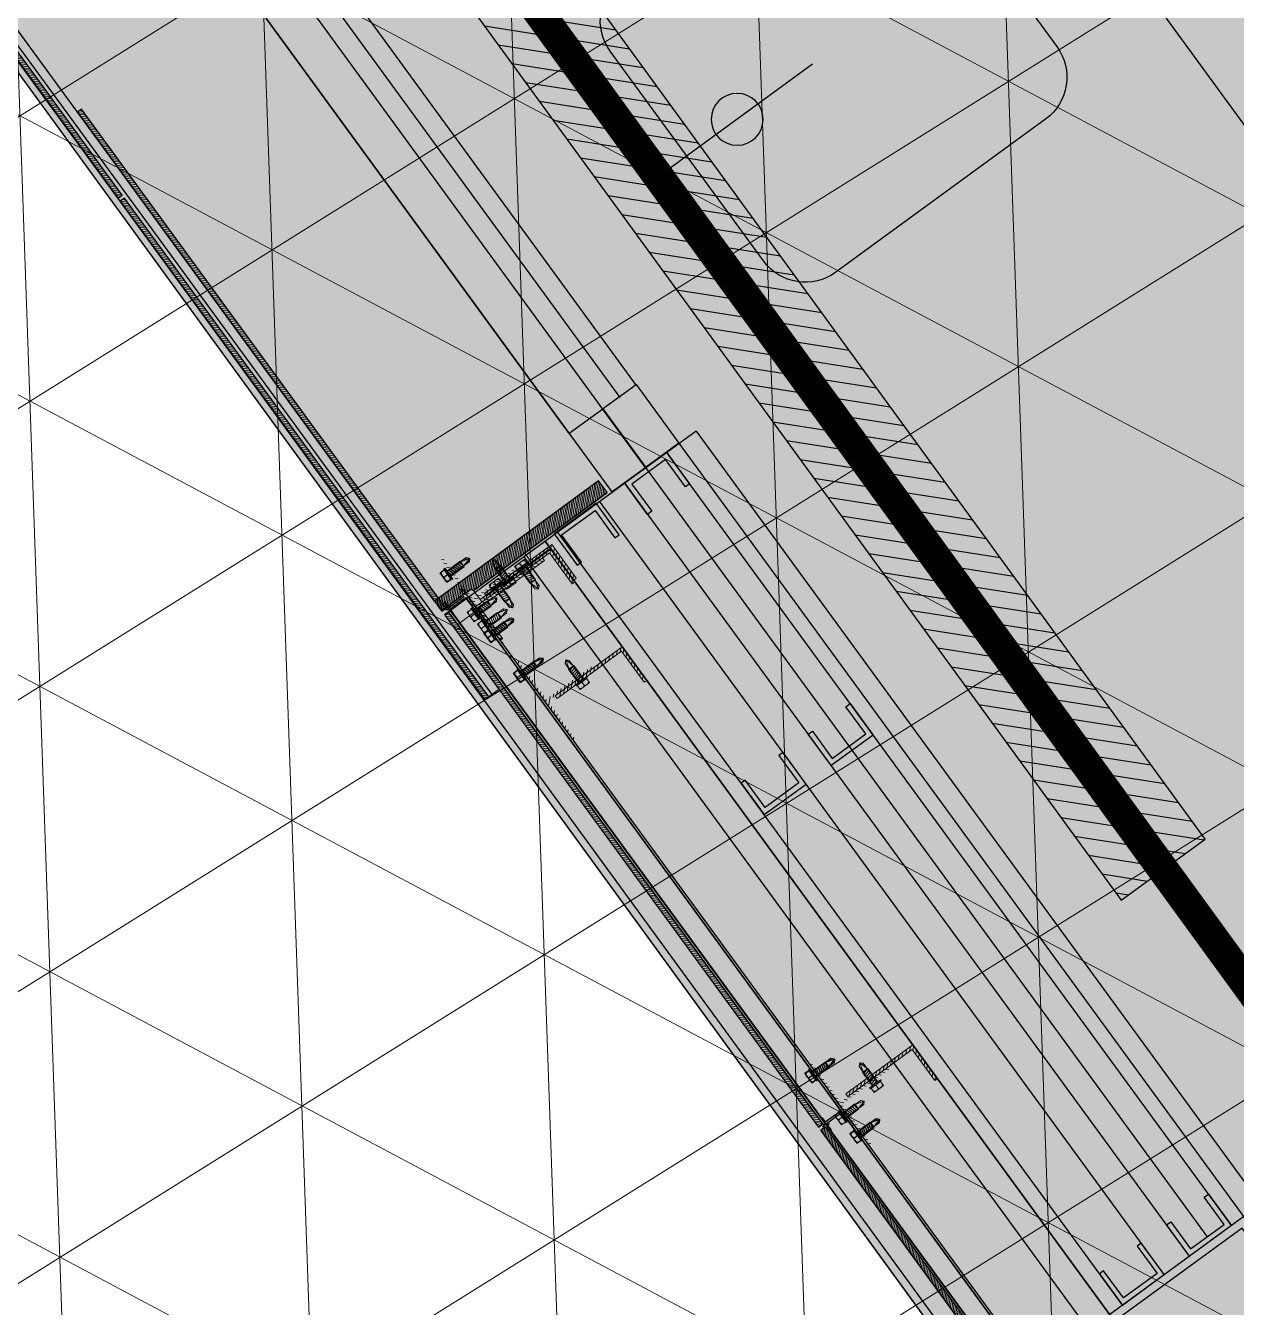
# Model space of a CAD drawing. Header units: metres. Extents: x 678805 to 1359287, y 2747329 to 5497370.
# Drawn here: x 679863.542 to 679864.708, y 2748706.542 to 2748707.776 of the extents above; entities that cross this region are included whole.
import ezdxf

# ---------------------------------------------------------------- set-up
doc = ezdxf.new("R2010")
doc.units = ezdxf.units.M
doc.linetypes.add('XREF_MON_BUILDINGS$0$Hidden', pattern=[0.004, 0.002, -0.002])
for name, color, linetype in [('00_XREF_MON_HSC_PAVEMENT', 7, 'Continuous'), ('00_XREF_TWQ_BUILDINGS', 7, 'Continuous'), ('XREF_MON_BUILDINGS$0$00-AUX LIGHTING', 30, 'Continuous'), ('XREF_MON_BUILDINGS$0$00-Modulos DEFINIDOS', 7, 'Continuous'), ('XREF_MON_BUILDINGS$0$00-Modulos ROOFS', 2, 'Continuous'), ('XREF_MON_BUILDINGS$0$02-L-01_Structure', 2, 'Continuous'), ('XREF_MON_BUILDINGS$0$02-L-01_Structure t2', 7, 'Continuous'), ('XREF_MON_BUILDINGS$0$02-L-01_Struture aux', 4, 'Continuous'), ('XREF_MON_BUILDINGS$0$02-L-Insulation', 252, 'Continuous'), ('XREF_MON_BUILDINGS$0$02-L-INT Panel', 5, 'Continuous'), ('XREF_MON_BUILDINGS$0$02-L-panel', 5, 'Continuous'), ('XREF_MON_BUILDINGS$0$02-L-Projection 1', 6, 'Continuous'), ('XREF_MON_BUILDINGS$0$02_L_Furniture', 7, 'Continuous'), ('XREF_MON_BUILDINGS$0$02_L_Projection', 8, 'Continuous'), ('XREF_MON_BUILDINGS$0$SCREWS', 7, 'Continuous')]:
    doc.layers.add(name, color=color, linetype=linetype)
doc.layers.add('XREF_MON_BUILDINGS$0$0-WIPEOUTS', color=7, linetype='Continuous', true_color=0xffffff)
for name, color, linetype, lineweight in [('XREF_MON_BUILDINGS$0$02-H-251', 251, 'Continuous', 0), ('XREF_MON_BUILDINGS$0$02-H-254', 254, 'Continuous', 0), ('XREF_MON_BUILDINGS$0$02-L-01_Structure L', 7, 'Continuous', 5), ('XREF_MON_BUILDINGS$0$02-L-01_Structure T', 8, 'Continuous', 5), ('XREF_MON_BUILDINGS$0$ULMA_Profiles', 7, 'Continuous', 5), ('XREF_MON_BUILDINGS$0$ULMA_Screwing', 8, 'Continuous', 5), ('XREF_MON_BUILDINGS$0$ULMA_Shadowing 254', 254, 'Continuous', 0), ('XREF_MON_BUILDINGS$0$ULMA_Squares', 7, 'Continuous', 5)]:
    doc.layers.add(name, color=color, linetype=linetype, lineweight=lineweight)
doc.layers.add('XREF_MON_BUILDINGS$0$02-KH-13 Restaurant', color=7, linetype='Continuous', lineweight=30, true_color=0xed2d02)
doc.layers.add('XREF_MON_HSC_PAVEMENT$0$03-TR-Pavement_07_Precast irregular Concrete Blocks', color=7, linetype='Continuous', lineweight=5, true_color=0xb3b3b3)
doc.layers.get('XREF_MON_BUILDINGS$0$02-KH-13 Restaurant').off()
doc.linetypes.add('XREF_MON_BUILDINGS$0$BATTING', pattern='A,0.0001,-0.1,[134,ltypeshp.shx,S=0.1,R=0,X=-0.1,Y=0],-0.2,[134,ltypeshp.shx,S=0.1,R=180,X=0.1,Y=0],-0.1', length=0.4001)

# ---------------------------------------------------------------- blocks, each defined once
blk = doc.blocks.new('XREF_MON_BUILDINGS$0$modulo kiosco')
at = {"layer": 'XREF_MON_BUILDINGS$0$0-WIPEOUTS', "true_color": 0xfcfcfc}
h = blk.add_hatch(color=7, dxfattribs=at)
h.dxf.hatch_style = 1
h.paths.add_polyline_path([(119.6986085139215, -61.62058441969566), (119.6986085125245, -56.82058442011476), (124.4986085132696, -56.82058442058042), (124.4986085123383, -61.62058442132547)])
at = {"layer": 'XREF_MON_BUILDINGS$0$00-Modulos ROOFS', "lineweight": 0}
blk.add_lwpolyline([(119.6986085139215, -61.62058441969566), (119.6986085125245, -56.82058442011476), (124.4986085132696, -56.82058442058042), (124.4986085123383, -61.62058442132547)], close=True, dxfattribs=at)
at = {"layer": 'XREF_MON_BUILDINGS$0$00-Modulos ROOFS'}
blk.add_lwpolyline([(124.4986085137352, -57.12058442062698), (124.4986085132696, -56.82058442058042), (124.1986085125245, -56.82058442151174), (119.9986085128039, -56.82058442034759), (119.6986085125245, -56.82058442011476), (119.6986085125245, -57.12058442085981), (119.6986085134558, -61.32058442058042), (119.6986085139215, -61.62058441969566), (119.9986085128039, -61.62058442062698), (124.1986085125245, -61.62058442109264), (124.4986085123383, -61.62058442132547), (124.4986085128039, -61.32058442081325)], close=True, dxfattribs=at)
blk = doc.blocks.new('XREF_MON_BUILDINGS$0$PILAR STRUCTURE')
at = {"layer": 'XREF_MON_BUILDINGS$0$02-L-01_Structure', "linetype": 'Continuous'}
h = blk.add_hatch(dxfattribs=at)
h.set_pattern_fill('ANGLE', color=252)
h.set_pattern_definition([(0, (-144.6596111481284, 18.56842418532225), (0, 6.985), [5.08, -1.905]), (90, (-144.6596111481284, 18.56842418532225), (-6.985, 4.277078946022131e-16), [5.08, -1.905])])
h.paths.add_polyline_path([(-0.0800000000000125, -0.08000000000000185), (0.07999999999998408, -0.08000000000000185), (0.07999999999998408, 0.0799999999999983), (-0.0800000000000125, 0.0799999999999983)])
h.paths.add_polyline_path([(-0.07200000000000273, -0.07200000000000273), (0.0719999999999743, -0.07200000000000273), (0.0719999999999743, 0.07199999999999918), (-0.07200000000000273, 0.07199999999999918)], flags=16)
h = blk.add_hatch(color=252, dxfattribs=at)
h.dxf.hatch_style = 1
h.paths.add_polyline_path([(-0.07200000000000273, -0.07200000000000273), (0.0719999999999743, -0.07200000000000273), (0.0719999999999743, 0.07199999999999918), (-0.07200000000000273, 0.07199999999999918)], flags=16)
h.paths.add_polyline_path([(-0.0800000000000125, -0.08000000000000185), (0.07999999999998408, -0.08000000000000185), (0.07999999999998408, 0.0799999999999983), (-0.0800000000000125, 0.0799999999999983)])
for points in [[(-0.0800000000000125, -0.08000000000000185), (0.07999999999998408, -0.08000000000000185), (0.07999999999998408, 0.0799999999999983), (-0.0800000000000125, 0.0799999999999983)], [(-0.07200000000000273, -0.07200000000000273), (0.0719999999999743, -0.07200000000000273), (0.0719999999999743, 0.07199999999999918), (-0.07200000000000273, 0.07199999999999918)]]:
    blk.add_lwpolyline(points, close=True, dxfattribs=at)
blk = doc.blocks.new('XREF_MON_BUILDINGS$0$AUTORROSCANTE')
at = {"layer": 'XREF_MON_BUILDINGS$0$02-L-01_Structure t2', "color": 0}
for p, q in [((-31.20000000000002, 5.629165124598842), (-26.19999999999959, 5.62916512459816)), ((-31.19999999999999, -3.410605131648481e-13), (-26.19999999999976, 0)), ((-2.365309734828713, 2.5), (-25, 2.5)), ((0, 0), (-8.999999999999972, 2.5)), ((0, 0), (-3.600692283157343, -1.09366380576239)), ((0, 0), (-2.365309734828713, 2.5)), ((0, 0), (-2.365309734828713, -2.5)), ((-31.20000000000002, -5.629165124598899), (-26.19999999999948, -5.629165124599581)), ((-2.365309734828713, -2.5), (-25, -2.5)), ((-3.600692283157343, -1.09366380576239), (-2.365309734828713, -2.5))]:
    blk.add_line(p, q, dxfattribs=at)
at = {"layer": 'XREF_MON_BUILDINGS$0$02-L-01_Structure t2', "color": 253}
for p, q in [((-25, 3.149999999999977), (-8.999999999999943, 3.150000000000034)), ((-23.47427264461649, -3.14999999999992), (-25, 2.662522019210144)), ((-21.40651940967126, -3.14999999999992), (-23.06020473028568, 3.149999999999864)), ((-19.338766174726, -3.14999999999992), (-20.99245149534045, 3.14999999999992)), ((-17.27101293978083, -3.14999999999992), (-18.92469826039516, 3.150000000000034)), ((-15.20325970483566, -3.14999999999992), (-16.85694502544993, 3.150000000000034)), ((-13.1355064698904, -3.14999999999992), (-14.78919179050473, 3.149999999999977)), ((-11.06775323494514, -3.14999999999992), (-12.72143855555953, 3.149999999999977)), ((-9, -3.14999999999992), (-10.65368532061433, 3.150000000000034)), ((-9, -3.14999999999992), (-8.999999999999972, 3.150000000000034)), ((-25, -3.149999999999977), (-9, -3.149999999999977)), ((-3.600692283157343, -1.09366380576239), (-9, -2.5))]:
    blk.add_line(p, q, dxfattribs=at)
at = {"layer": 'XREF_MON_BUILDINGS$0$02-L-01_Structure t2', "color": 0}
for points in [[(-31.20000000000002, 5.629165124598842), (-26.19999999999996, 5.629165124598842), (-26.19999999999996, -5.629165124599581), (-31.20000000000002, -5.629165124599581)], [(-26.19999999999951, 6.5), (-25, 6.5), (-25, -6.500000000000057), (-26.19999999999951, -6.500000000000057)]]:
    blk.add_lwpolyline(points, close=True, dxfattribs=at)
for centre, start, end in [((-26.98608579049073, 2.367525475711773), 129.2840388374925, 214.1828116507075), ((-26.98608579049073, -2.366719793068796), 145.8304296466695, 230.7332658614822)]:
    blk.add_arc(centre, 4.213914209509284, start, end, dxfattribs=at)
blk = doc.blocks.new('XREF_MON_BUILDINGS$0$ULMA_Escuadra40x80_Seccion')
at = {"layer": 'XREF_MON_BUILDINGS$0$02-H-251', "ltscale": 125}
h = blk.add_hatch(dxfattribs=at)
h.set_pattern_fill('ANSI31', color=256, scale=0.001, angle=360, style=0)
h.set_pattern_definition([(45, (0, 0), (-0.002245064030267288, 0.002245064030267289), [])])
h.paths.add_polyline_path([(0, 0.0799999999994725), (0.002999999989697244, 0.0799999999994725), (0.002999999989697244, 0.002999999999701686), (0.03999999999359716, 0.002999999999701686), (0.03999999999359716, 0), (0, 0)])
at = {"layer": 'XREF_MON_BUILDINGS$0$02-L-01_Structure L', "linetype": 'Continuous'}
blk.add_lwpolyline([(0, 0.0799999999994725), (0.002999999989697244, 0.0799999999994725), (0.002999999989697244, 0.002999999999701686), (0.03999999999359716, 0.002999999999701686), (0.03999999999359716, 0), (0, 0)], close=True, dxfattribs=at)
blk = doc.blocks.new('XREF_MON_BUILDINGS$0$ULMA_Montante VV')
at = {"layer": 'XREF_MON_BUILDINGS$0$02-H-251', "ltscale": 125}
h = blk.add_hatch(dxfattribs=at)
h.set_pattern_fill('ANSI31', color=256, scale=0.001, angle=450, style=0)
h.set_pattern_definition([(134.9999999999999, (-0.05125000000043656, -0.00250000000005457), (-0.002245064030267289, -0.002245064030267287), [])])
edge = h.paths.add_edge_path()
edge.add_line((-0.05095000000073924, -0.00250000000005457), (0.04844999999841093, -0.00250000000005457))
edge.add_arc((0.04844999999841093, -0.002200000000129876), 0.0003, 270, 360)
edge.add_line((0.04874999999992724, -0.002200000000129876), (0.04874999999992724, -0.0003000000001520675))
edge.add_arc((0.04844999999841093, -0.0003000000001520675), 0.0003, 0, 90)
edge.add_line((0.04844999999841093, 0), (0, 0))
edge.add_line((0, 0), (0, 0.05719999999996617))
edge.add_arc((-0.0003000000015163096, 0.05719999999996617), 0.0003, 0, 90)
edge.add_line((-0.0003000000015163096, 0.05749999999989086), (-0.002200000000811997, 0.05749999999989086))
edge.add_arc((-0.002200000000811997, 0.05719999999996617), 0.0003, 90, 180)
edge.add_line((-0.002500000000509317, 0.05719999999996617), (-0.002500000000509317, 0))
edge.add_line((-0.002500000000509317, 0), (-0.05095000000073924, 0))
edge.add_arc((-0.05095000000073924, -0.0003000000001520675), 0.0003, 90, 180)
edge.add_line((-0.05125000000043656, -0.0003000000001520675), (-0.05125000000043656, -0.002200000000129876))
edge.add_arc((-0.05095000000073924, -0.002200000000129876), 0.0003, 180, 270)
blk = doc.blocks.new('XREF_MON_BUILDINGS$0$ULMA_Autotaladrante')
at = {"layer": 'XREF_MON_BUILDINGS$0$02-L-01_Structure T', "color": 252}
for p, q in [((-0.02500000000509317, 2.273736754432321e-13), (-0.02263469026956955, 0.00250000000005457)), ((-0.02500000000509317, 2.273736754432321e-13), (-0.01600000000325963, 0.00250000000005457)), ((-0.02500000000509317, 2.273736754432321e-13), (-0.02263469026956955, -0.002499999999599822)), ((-0.02500000000509317, 2.273736754432321e-13), (-0.02139930772136722, -0.001093663805477263)), ((-0.02263469026956955, 0.00250000000005457), (0, 0.00250000000005457)), ((0, 0.003150000000232467), (-0.01600000000325963, 0.003150000000232467)), ((-0.01600000000325963, -0.003149999999777719), (-0.01600000000325963, 0.003150000000232467)), ((-0.01600000000325963, -0.003149999999777719), (-0.01434631468237058, 0.003150000000232467)), ((-0.01393224676803584, -0.003149999999777719), (-0.01227856144714679, 0.003150000000232467)), ((-0.0118644935323573, -0.003149999999777719), (-0.01021080821146825, 0.003150000000232467)), ((-0.00979674029713351, -0.003149999999777719), (-0.008143054976244457, 0.003150000000232467)), ((-0.00772898706190972, -0.003149999999777719), (-0.006075301741020667, 0.003150000000232467)), ((-0.005661233826231182, -0.003149999999777719), (-0.004007548505342129, 0.003150000000232467)), ((-0.003593480591007392, -0.003149999999777719), (-0.001939795270118339, 0.003150000000232467)), ((-0.001525727355783602, -0.003149999999777719), (0, 0.002662522019363678)), ((0.006200000001172157, 0.005629165124673818), (0.001200000000153523, 0.005629165124673818)), ((0.006200000001172157, 2.273736754432321e-13), (0.001200000000153523, 2.273736754432321e-13)), ((-0.02139930772136722, -0.001093663805477263), (-0.02263469026956955, -0.002499999999599822)), ((-0.02263469026956955, -0.002499999999599822), (0, -0.002499999999599822)), ((-0.02139930772136722, -0.001093663805477263), (-0.01600000000325963, -0.002499999999599822)), ((0, -0.003149999999777719), (-0.01600000000325963, -0.003149999999777719)), ((0.006200000001172157, -0.005629165124219071), (0.001200000000153523, -0.005629165124219071))]:
    blk.add_line(p, q, dxfattribs=at)
for points in [[(0.001200000000153523, 0.006499999999959982), (0, 0.006499999999959982), (0, -0.006499999999732609), (0.001200000000153523, -0.006499999999732609)], [(0.006200000001172157, 0.005629165124673818), (0.001200000000153523, 0.005629165124673818), (0.001200000000153523, -0.005629165124219071), (0.006200000001172157, -0.005629165124219071)]]:
    blk.add_lwpolyline(points, close=True, dxfattribs=at)
for centre, start, end in [((0.001986085791031655, 0.002367525475847287), 325.8171883654993, 50.71596115511253), ((0.001986085791031655, -0.002366719792689764), 309.2667341381091, 34.16957033823044)]:
    blk.add_arc(centre, 0.004213914210367771, start, end, dxfattribs=at)
blk = doc.blocks.new('XREF_MON_BUILDINGS$0$PICA')
at = {"linetype": 'Continuous', "ltscale": 0.01}
for p, q in [((125, 350), (-125, 350)), ((-175, 300), (-175, 50)), ((175, 50), (175, 300)), ((0, 150), (0, -20)), ((-125, 0), (125, 0))]:
    blk.add_line(p, q, dxfattribs=at)
blk.add_circle((0, 60), 25, dxfattribs=at)
for centre, start, end in [((-125, 300), 90, 180), ((125, 300), 0, 90), ((-125, 50), 180, 270), ((125, 50), 270, 0)]:
    blk.add_arc(centre, 50, start, end, dxfattribs=at)
blk = doc.blocks.new('XREF_MON_BUILDINGS$0$window')
at = {"layer": 'XREF_MON_BUILDINGS$0$02-H-254', "ltscale": 125}
h = blk.add_hatch(dxfattribs=at)
h.set_pattern_fill('ANSI31', color=256, scale=0.0004999999999999999, angle=-90.04041567652375, style=0)
h.set_pattern_definition([(314.9595843234762, (-173.1043076238526, 256.7001897724488), (0.001123323554868041, 0.001121739916860689), [])])
h.paths.add_polyline_path([(0.6813556768471877, 0.2974385563970572), (0.08648642612100815, 0.2969354733002406), (0.08649059728905645, 0.2920032868980145), (0.681359846553727, 0.2925080981321644)])
h = blk.add_hatch(dxfattribs=at)
h.set_pattern_fill('ANSI31', color=256, scale=0.0004999999999999999, angle=-90.1276170722799, style=0)
h.set_pattern_definition([(314.8723829277201, (-173.3123221279008, 256.965716230336), (0.001125029486925151, 0.001120028974423845), [])])
h.paths.add_polyline_path([(1.279848730483045, 0.2970310162268707), (0.6849794030475821, 0.2974332954928222), (0.6849760676653606, 0.2925011084545264), (1.279845396269457, 0.2921005573262448)])
at = {"layer": 'XREF_MON_BUILDINGS$0$ULMA_Shadowing 254', "ltscale": 125}
h = blk.add_hatch(dxfattribs=at)
h.set_pattern_fill('ANSI31', color=256, scale=0.0005, angle=180.0872013957559, style=0)
h.set_pattern_definition([(225.0872013957559, (-1.175541647252638, 0.280242537834928), (0.001124239153642148, -0.001120822276464019), [])])
edge = h.paths.add_edge_path()
edge.add_line((1.188414560815357, 0.2437193295670953), (1.188172076635822, 0.08439493758670558))
edge.add_line((1.188172076635822, 0.08439493758670559), (1.174172092840045, 0.08441624489904405))
edge.add_line((1.174172092840045, 0.08441624489904405), (1.174470131183766, 0.280242537834928))
edge.add_line((1.174470131183766, 0.280242537834928), (1.185949684397078, 0.280225066498583))
edge.add_line((1.185949684397078, 0.280225066498583), (1.18589641611625, 0.245225107034363))
edge.add_line((1.18589641611625, 0.245225107034363), (1.188414560815357, 0.2437193295670953))
edge.add_line((1.188414560815357, 0.2437193295670953), (1.188363686767921, 0.2102925027484069))
at = {"layer": 'XREF_MON_BUILDINGS$0$02-L-01_Structure', "linetype": 'Continuous'}
for points in [[(1.120507428899183, 0.0400556618290512), (1.190507427981826, 0.04004435343286232), (1.190513889922401, 0.08004435234879974), (1.120513890839758, 0.08005566074493178)], [(1.120507624595604, 0.0003531691171826184), (1.190507623678234, 0.0003418607209937363), (1.19051408561878, 0.04034185963693118), (1.120514086536151, 0.04035316803312006)]]:
    blk.add_lwpolyline(points, close=True, dxfattribs=at)
at = {"layer": 'XREF_MON_BUILDINGS$0$02-L-01_Struture aux', "linetype": 'Continuous'}
for points in [[(1.227815541737344, 0.0989149929358412), (1.19034948332861, 0.09882891463983233), (1.190234608604455, 0.1488287826776172), (1.227700667013218, 0.1489148609672596), (1.227712154485622, 0.1439148741634357), (1.195246082880683, 0.1438402833462685), (1.195337982660015, 0.1038403889168705), (1.227804054272543, 0.1039149797396095), (1.227815541744961, 0.09891499293584242)], [(1.228085378329304, 0.06517397991570152), (1.19061923147485, 0.06520194490024374), (1.190581911156706, 0.0152019588282936), (1.228048058011147, 0.01517399385011785), (1.228051790042988, 0.02017399245735833), (1.195585641795731, 0.02019822540373523), (1.195615498050249, 0.06019821426035174), (1.228081646305123, 0.0601739813084598), (1.228085378336921, 0.06517397991570029)]]:
    blk.add_lwpolyline(points, dxfattribs=at)
at = {"layer": 'XREF_MON_BUILDINGS$0$02-L-panel', "linetype": 'Continuous'}
for p, q in [((1.279657912643797, 0.2968709458099857), (1.279644814902908, 0.2793232158741958)), ((1.279842797173024, 0.2882571508210742), (0.08650218405270771, 0.2890641451688898)), ((1.17466329059896, 0.280242537834928), (-1.175541647252638, 0.280242537834928))]:
    blk.add_line(p, q, dxfattribs=at)
at = {"layer": 'XREF_MON_BUILDINGS$0$02-L-panel'}
for points in [[(0.08649059897502821, 0.292001293323005), (0.08648642612100815, 0.2969354733002406), (0.6813556768471877, 0.2974385563970572), (0.6813598423469073, 0.2925130724616824)], [(0.6849760663172074, 0.2924991148793166), (0.6849794030475821, 0.2974332954928222), (1.279848730483045, 0.2970310162268707), (1.279845399633342, 0.2921055316564042)]]:
    blk.add_lwpolyline(points, close=True, dxfattribs=at)
blk.add_lwpolyline([(1.188414560815357, 0.2437193295670953), (1.188172076635822, 0.08439493758670559), (1.174172092840045, 0.08441624489904405), (1.174470131183766, 0.280242537834928), (1.185949684397078, 0.280225066498583), (1.18589641611625, 0.245225107034363), (1.188414560815357, 0.2437193295670953), (1.188363686767921, 0.2102925027484069)], dxfattribs=at)
at = {"layer": 'XREF_MON_BUILDINGS$0$02-L-Projection 1', "linetype": 'Continuous'}
for points in [[(1.120513891676493, 0.0803316956764144), (-1.121585407745364, 0.08005566074479661)], [(1.191564822396987, 0.04042869120505888), (-1.121578944983125, 0.04005575511501205)], [(1.121568068320616, 0.0203304990191192), (0.03499680824926342, 0.02019815150331649)], [(1.12157123519891, 0.0007272961789395088), (-1.191595505819254, 0.0003536075188581876)]]:
    blk.add_lwpolyline(points, dxfattribs=at)
at = {"layer": 'XREF_MON_BUILDINGS$0$02_L_Furniture', "linetype": 'Continuous'}
blk.add_lwpolyline([(-1.19158414310579, 0.0800444700187773), (1.191558374699949, 0.08034052133953595)], dxfattribs=at)
at = {"layer": 'XREF_MON_BUILDINGS$0$02_L_Projection', "linetype": 'Continuous'}
blk.add_line((2.399808479907173, 0.2977654434945831), (-2.400192806613489, 0.297765443494357), dxfattribs=at)
at = {"layer": 'XREF_MON_BUILDINGS$0$ULMA_Profiles'}
for p, q in [((1.205906215317482, 0.2516484592374192), (1.20594239800124, 0.275422315752107)), ((1.202404212342196, 0.243698037979933), (1.188414560815357, 0.2437193295670953)), ((1.199404215797903, 0.2437026038326202), (1.199311433755968, 0.1827400964832182)), ((1.188321778766147, 0.1827568222176945), (1.202311430292986, 0.1827355306305321))]:
    blk.add_line(p, q, dxfattribs=at)
at = {"layer": 'XREF_MON_BUILDINGS$0$02-L-01_Struture aux', "rotation": 359.9572340617282}
blk.add_blockref('XREF_MON_BUILDINGS$0$ULMA_Escuadra40x80_Seccion', (1.199230152934238, 0.1602222342421851), dxfattribs=at)
at = {"layer": 'XREF_MON_BUILDINGS$0$SCREWS', "color": 253, "xscale": -0.001000000003841706, "yscale": 0.001000000003841706, "zscale": 0.001000000003841706, "rotation": 89.91279860424416}
blk.add_blockref('XREF_MON_BUILDINGS$0$AUTORROSCANTE', (1.280938749824371, 0.2284842364873319), dxfattribs=at)
at = {"layer": 'XREF_MON_BUILDINGS$0$ULMA_Profiles', "xscale": -1, "rotation": 179.9127986042441}
blk.add_blockref('XREF_MON_BUILDINGS$0$ULMA_Montante VV', (1.316917340613213, 0.249006084322951), dxfattribs=at)
at = {"layer": 'XREF_MON_BUILDINGS$0$ULMA_Screwing', "xscale": -1}
for p, rotation in [((1.222419284837601, 0.2535738672478943), 269.9080575521778), ((1.199372801332772, 0.2230617061621495), 359.9080575521778), ((1.199326410311798, 0.1925804524873916), 359.9080575521778)]:
    blk.add_blockref('XREF_MON_BUILDINGS$0$ULMA_Autotaladrante', p, dxfattribs=dict(at, rotation=rotation))
at = {"layer": 'XREF_MON_BUILDINGS$0$ULMA_Screwing', "rotation": 359.9175396563107}
blk.add_blockref('XREF_MON_BUILDINGS$0$ULMA_Autotaladrante', (1.319860264505961, 0.2115019138130697), dxfattribs=at)
at = {"layer": 'XREF_MON_BUILDINGS$0$ULMA_Squares', "xscale": -1, "rotation": 179.9127986042441}
blk.add_blockref('XREF_MON_BUILDINGS$0$ULMA_Escuadra40x80_Seccion', (1.202416320587897, 0.2516537706919121), dxfattribs=at)
at = {"layer": 'XREF_MON_BUILDINGS$0$ULMA_Squares', "rotation": 359.9127986042441}
blk.add_blockref('XREF_MON_BUILDINGS$0$ULMA_Escuadra40x80_Seccion', (1.316773376013232, 0.1601344992065908), dxfattribs=at)
blk = doc.blocks.new('XREF_MON_BUILDINGS$0$Modulos_Restaurant Monasya')
at = {"layer": 'XREF_MON_BUILDINGS$0$00-AUX LIGHTING', "linetype": 'Continuous'}
h = blk.add_hatch(dxfattribs=at)
h.set_pattern_fill('ANSI31', color=1, scale=0.005, angle=270)
h.set_pattern_definition([(315, (15.82008190242249, 30.54340765965031), (0.01122532015133644, 0.01122532015133644), [])])
h.paths.add_polyline_path([(13.92992626076045, 7.392510044433834), (14.02992626076048, 7.392510044433834), (14.02992626076048, 8.992510043558752), (13.92992626076045, 8.992510043558752)])
at = {"layer": 'XREF_MON_BUILDINGS$0$02-H-251', "linetype": 'XREF_MON_BUILDINGS$0$Hidden', "ltscale": 125}
h = blk.add_hatch(dxfattribs=at)
h.set_pattern_fill('ANSI31', color=256, scale=0.001, angle=450.0779453470909, style=0)
h.set_pattern_definition([(135.0779453470908, (300.4911756746476, -623.0552419296966), (-0.002242007762029198, -0.002248116143574621), [])])
edge = h.paths.add_edge_path()
edge.add_line((14.36799490230896, 8.415707547750799), (14.36799763448229, 8.413707549531011))
edge.add_line((14.36799763534441, 8.413707549756055), (14.36825243242498, 8.406836396863014))
edge.add_line((14.36825243195341, 8.406836396480116), (14.36919771512032, 8.405958854213395))
edge.add_arc((14.36899360770497, 8.40573899072956), 0.0003000000000000001, 317.12826904565594, 407.12826904566737, ccw=False)
edge.add_line((14.3692134707095, 8.405534882575012), (14.36833575493455, 8.404589412805308))
edge.add_line((14.36833575452613, 8.404589412400014), (14.36840065696094, 8.402839180833837))
edge.add_line((14.36840065726176, 8.40283918132684), (14.36934597898258, 8.401961602740982))
edge.add_arc((14.36914187171305, 8.401741739074737), 0.0003000000000000001, 317.12826904565594, 407.12826904565253, ccw=False)
edge.add_line((14.36936173518234, 8.401537631619135), (14.36848398346154, 8.40059212301702))
edge.add_line((14.36848398273054, 8.40059212251208), (14.36896436946734, 8.38763746279534))
edge.add_arc((14.37096299625676, 8.387711576267407), 0.002000000000000001, 182.1236775345536, 270.0782690456674)
edge.add_line((14.37096572789551, 8.385711578037899), (14.37769507596238, 8.38572077089043))
edge.add_line((14.37769507669861, 8.385720770687612), (14.38703586717344, 8.38573353073889))
edge.add_line((14.38703586646517, 8.385733530938182), (14.38702883121493, 8.390883526093603))
edge.add_line((14.38702883176251, 8.390883525999925), (14.38802883068581, 8.390884892225813))
edge.add_line((14.38802883052711, 8.390884892517306), (14.38803609455786, 8.385567503729476))
edge.add_arc((14.38833609450717, 8.385567912673196), 0.0003000000000000001, 540.0782690456673, 600.0782690456716)
edge.add_line((14.38818644888096, 8.385307900673524), (14.39106910260497, 8.383648845920277))
edge.add_arc((14.39091945791142, 8.38338883350707), 0.0003000000000000001, 240.0782690456717, 420.0782690456529, ccw=False)
edge.add_line((14.39076981321625, 8.383128821741593), (14.38848763195284, 8.384442286155661))
edge.add_arc((14.3883379873638, 8.384182273845909), 0.0003000000000000001, 420.0782690456717, 540.0782690456673)
edge.add_line((14.38803798722358, 8.384181862865603), (14.38804857010717, 8.376434904384098))
edge.add_line((14.38804857044562, 8.376434906332861), (14.38704857152231, 8.376433540106973))
edge.add_line((14.3870485707497, 8.376433539814116), (14.38704037460292, 8.382433534195002))
edge.add_line((14.38704037443688, 8.382433534267875), (14.38529037599386, 8.38243114390724))
edge.add_arc((14.3852900347357, 8.38268114325183), 0.0002500000000000272, 90.07826904566741, 270.07826904566735, ccw=False)
edge.add_line((14.3852896932226, 8.382931143059636), (14.38703969166562, 8.382933533420271))
edge.add_line((14.38703969141193, 8.382933532952165), (14.38703832518604, 8.38393353187547))
edge.add_line((14.38703832535896, 8.383933532648598), (14.37079391788353, 8.383911341899875))
edge.add_arc((14.37079664997617, 8.381911343458569), 0.002000000000000001, 450.0782690456674, 532.6308521954695)
edge.add_line((14.36881316921301, 8.382167866867235), (14.36804879372829, 8.376257584607174))
edge.add_line((14.36804879353042, 8.376257585218582), (14.36624879509529, 8.37625512629046))
edge.add_line((14.366248795008, 8.376255126324395), (14.36619490429709, 8.415705089592734))
edge.add_line((14.36619490425284, 8.415705088391633), (14.36799490268797, 8.415707547319755))
at = {"layer": 'XREF_MON_BUILDINGS$0$02-H-254', "ltscale": 125}
h = blk.add_hatch(dxfattribs=at)
h.set_pattern_fill('ANSI31', color=256, scale=0.0005, angle=0.07794534709089082, style=0)
h.set_pattern_definition([(45.07794534709085, (-127.3512831511001, -541.4022883979152), (-0.001124058071787311, 0.001121003881014598), [])])
h.paths.add_polyline_path([(14.38902653862931, 9.001223948655706), (14.38827207976539, 9.555427189648412), (14.38669367992992, 9.555425033237157), (14.38657822804015, 9.588659508839328), (14.39312696702154, 9.588668454999379), (14.39404695960059, 9.001230806353192)])
h = blk.add_hatch(dxfattribs=at)
h.set_pattern_fill('ANSI31', color=256, scale=0.0005, angle=90.07794534709089, style=0)
h.set_pattern_definition([(135.0779453470908, (300.3648826937462, -623.7981726404649), (-0.001121003881014598, -0.001124058071787311), [])])
h.paths.add_polyline_path([(14.39400695546789, 8.997586154080636), (14.39492724896706, 8.38737484902299), (14.38999506560543, 8.38736811162994), (14.38907649970866, 8.99757941858195)])
h = blk.add_hatch(dxfattribs=at)
h.set_pattern_fill('ANSI31', color=256, scale=0.0005, angle=90.07794534709089, style=0)
h.set_pattern_definition([(135.0779453470908, (300.3640664517625, -623.1981731960469), (-0.001121003881014598, -0.001124058071787311), [])])
h.paths.add_polyline_path([(14.39493425801288, 8.382244317422078), (14.39574688024732, 7.787375408759544), (14.3908146968854, 7.787368671599324), (14.39000380225366, 8.382237581923278)])
at = {"layer": 'XREF_MON_BUILDINGS$0$00-AUX LIGHTING', "linetype": 'Continuous', "const_width": 0.03}
blk.add_lwpolyline([(13.97992626076046, 9.194868505918464), (13.97992626076046, 5.194868505911757), (11.27992618654389, 5.194868505911758), (11.27992618654389, 9.194868505918466)], close=True, dxfattribs=at)
at = {"layer": 'XREF_MON_BUILDINGS$0$00-AUX LIGHTING', "linetype": 'Continuous'}
blk.add_lwpolyline([(13.97992626076046, 5.194868505910108), (13.97992626076046, 9.196193025263142), (11.27992618654389, 9.196193025263144), (11.27992618654389, 5.19486850591011)], close=True, dxfattribs=at)
at = {"layer": 'XREF_MON_BUILDINGS$0$00-AUX LIGHTING', "color": 1, "linetype": 'Continuous'}
blk.add_lwpolyline([(13.92992626076045, 7.392510044433834), (14.02992626076048, 7.392510044433834), (14.02992626076048, 8.992510043558752), (13.92992626076045, 8.992510043558752)], close=True, dxfattribs=at)
at = {"layer": 'XREF_MON_BUILDINGS$0$02-L-01_Struture aux', "ltscale": 0.001}
blk.add_line((14.38897906823064, 9.00122388380862), (14.38827205508505, 9.555427189847592), dxfattribs=at)
at = {"layer": 'XREF_MON_BUILDINGS$0$02-L-01_Struture aux'}
for p, q in [((14.36623591010039, 8.38667028227053), (14.36465532139721, 9.543693413907022)), ((14.36650479496564, 9.551984138820103), (14.36809667643718, 8.386674529516654)), ((14.36660531673061, 9.543696077937625), (14.36818587595627, 8.386674733116706)), ((14.38444938022474, 9.001217695780042), (14.38619937841213, 9.001220087069441))]:
    blk.add_line(p, q, dxfattribs=at)
at = {"layer": 'XREF_MON_BUILDINGS$0$02-L-01_Struture aux', "linetype": 'Continuous'}
for p, q in [((14.17857969846, 9.308385510778635), (14.17983939208574, 8.386244827508676)), ((14.20857967166057, 9.308426492344324), (14.20983932732292, 8.386313303118754))]:
    blk.add_line(p, q, dxfattribs=at)
at = {"layer": 'XREF_MON_BUILDINGS$0$02-L-01_Struture aux', "linetype": 'XREF_MON_BUILDINGS$0$Hidden'}
for p, q in [((14.36537527297264, 9.015704528654965), (14.36717527102905, 9.015706987781414)), ((14.36537527297264, 9.015704528654965), (14.365429163729, 8.976254565656404)), ((14.36717527102905, 9.015706987781414), (14.36717800313249, 9.013706990250853)), ((14.36717697859422, 9.014456988975553), (14.36717800313249, 9.013706990250853)), ((14.36743280067344, 9.006835836510618), (14.36717800313249, 9.013706990250853)), ((14.36986512589186, 8.999497772115888), (14.38610953338065, 8.99951996191271)), ((14.38435721290347, 9.001217569874484), (14.38610721155749, 9.001219960466187)), ((14.38435789639504, 9.000717570492498), (14.38610789458272, 9.00071996154918)), ((14.38609928798894, 9.007019955445685), (14.38709928768577, 9.007021321265938)), ((14.38610721155749, 9.001219960466187), (14.38609928798894, 9.007019955445685)), ((14.38610953338065, 8.99951996191271), (14.38610789458272, 9.00071996154918)), ((14.3871098699787, 8.999274363101904), (14.38709928768577, 9.007021321265938)), ((14.39013951825643, 8.999815660021682), (14.3872614079956, 8.99814873650655)), ((14.3898388087577, 9.000334865785021), (14.38756022417141, 8.999015170035591)), ((14.37004185416919, 8.997698011654734), (14.37677120204125, 8.99770720407048)), ((14.37677120204125, 8.99770720407048), (14.38611199180878, 8.997719963622444)), ((14.38611902790842, 8.992569968562748), (14.38611199180878, 8.997719963622444)), ((14.38711902667296, 8.992571335080015), (14.3871117633023, 8.997888723343976)), ((14.36619490425284, 8.415705088391633), (14.36799490230896, 8.415707547750799)), ((14.36619490425284, 8.415705088391633), (14.366248795008, 8.376255126324395)), ((14.36799490230896, 8.415707547750799), (14.36799763534441, 8.413707549756055)), ((14.36799660987447, 8.414457548712221), (14.36799763534441, 8.413707549756055)), ((14.36825243195341, 8.406836396480116), (14.36799763534441, 8.413707549756055)), ((14.3691977151604, 8.405958854198843), (14.36825243195341, 8.406836396480116)), ((14.3692134707095, 8.405534882575012), (14.36833575452613, 8.404589412400014)), ((14.36840065726176, 8.40283918132684), (14.36833575452613, 8.404589412400014)), ((14.36934597963329, 8.40196160324308), (14.36840065726176, 8.40283918132684)), ((14.36936173518234, 8.401537631619135), (14.36848398273054, 8.40059212251208)), ((14.36896436982147, 8.387637463121678), (14.36848398273054, 8.40059212251208)), ((14.36881316921301, 8.382167866867235), (14.36804879353042, 8.376257585218582)), ((14.37079391787142, 8.383911341920452), (14.38703832535896, 8.383933532648598)), ((14.37096572789551, 8.385711578037899), (14.37769507669861, 8.385720770687612)), ((14.37769507669861, 8.385720770687612), (14.38703586646517, 8.385733530938182)), ((14.38528996643356, 8.382731142887451), (14.38703996462192, 8.382733533478472)), ((14.38529064945976, 8.382231143272065), (14.38704064764875, 8.382233533397311)), ((14.38702883176251, 8.390883525999925), (14.38802883052711, 8.390884892517306)), ((14.38702883176251, 8.390883525999925), (14.38703586646517, 8.385733530938182)), ((14.38703832535896, 8.383933532648598), (14.38703996462192, 8.382733533478472)), ((14.38704064764875, 8.382233533397311), (14.3870485707497, 8.376433539814116)), ((14.38802883052711, 8.390884892517306), (14.3880360943657, 8.385567502624099)), ((14.38803798722358, 8.384181862865603), (14.38804857044562, 8.376434906332861)), ((14.39106910307135, 8.383648845971834), (14.38818644888096, 8.385307900673524)), ((14.39076981321625, 8.383128821741593), (14.388487632058, 8.38444228630999)), ((14.366248795008, 8.376255126324395), (14.36804879353042, 8.376257585218582)), ((14.3870485707497, 8.376433539814116), (14.38804857044562, 8.376434906332861))]:
    blk.add_line(p, q, dxfattribs=at)
at = {"layer": 'XREF_MON_BUILDINGS$0$02-L-01_Struture aux'}
for points in [[(14.38572985521733, 9.54372220447567), (14.38731039004563, 8.386718385303311)], [(14.38808053997803, 8.386720143190018), (14.38650000600478, 9.543723336403673)], [(14.38575727964866, 9.458367135883691), (14.38722120838634, 8.386718181743959)], [(14.38799135842629, 8.386719939630893), (14.38652743054553, 9.458368187718065)]]:
    blk.add_lwpolyline(points, dxfattribs=at)
at = {"layer": 'XREF_MON_BUILDINGS$0$02-L-01_Struture aux', "linetype": 'Continuous'}
for points in [[(14.12863092695409, 9.270851085903587), (14.12857974623137, 9.308317207242226), (14.17857969846, 9.308385510778635), (14.17863087964969, 9.270919388509355), (14.17363088442704, 9.270912558015993), (14.17358653442949, 9.303378684830818), (14.13358657124888, 9.303324042511917), (14.13363092171238, 9.270857915464944), (14.12863092695409, 9.270851085903587)], [(14.25863080554586, 9.2710286726807), (14.25857962435617, 9.308494794950207), (14.20857967166057, 9.308426492344324), (14.208630851919, 9.27096037007368), (14.21363084760827, 9.27096719986912), (14.21358649714477, 9.303433326916206), (14.25358645892902, 9.303487968767513), (14.25363080939252, 9.27102184172054), (14.25863080554586, 9.2710286726807)], [(14.1294300674528, 8.68585163130922), (14.12937888626345, 8.723317753345668), (14.17937883942437, 8.72338605618495), (14.17943002061338, 8.685919934381332), (14.17443002492473, 8.685913104120118), (14.17438567492661, 8.718379231400604), (14.13438571174697, 8.718324588383211), (14.13443006221013, 8.685858461569069), (14.1294300674528, 8.68585163130922)], [(14.2594299455792, 8.686029217852933), (14.25937876485398, 8.723495341054218), (14.20937881215832, 8.723427038448449), (14.20942999241731, 8.685960915712258), (14.2144299881063, 8.685967745740527), (14.21438563764252, 8.71843387302033), (14.25438559942677, 8.718488514871524), (14.25442995035655, 8.686022387359571), (14.2594299455792, 8.686029217852933)]]:
    blk.add_lwpolyline(points, dxfattribs=at)
at = {"layer": 'XREF_MON_BUILDINGS$0$02-L-01_Struture aux', "linetype": 'XREF_MON_BUILDINGS$0$Hidden'}
for centre, radius, start, end in [((14.38435755395062, 9.00096757029894), 0.0002500000000000273, 90.07826907286976, 270.0782690728697), ((14.38740986965513, 8.999274772684771), 0.0003000000000000001, 180.0782690328507, 300.0782690148083), ((14.38998916327455, 9.00007526267018), 0.0003000000000000001, 300.0782690148083, 120.0782690148083), ((14.38741176204678, 8.99788913339114), 0.0003000000000000001, 120.0782690148083, 180.0782690328507), ((14.36899360770497, 8.40573899072956), 0.0003000000000000001, 317.128269033721, 47.12826907142808), ((14.36914187171305, 8.401741739074737), 0.0003000000000000001, 317.128269033721, 47.12826896739205), ((14.37079664997617, 8.381911343458569), 0.002000000000000001, 90.07826907286976, 172.6308521940058), ((14.37096299625676, 8.387711576267407), 0.002000000000000001, 182.1236775445968, 270.0782690728697), ((14.38529030794666, 8.382481143079758), 0.0002500000000000272, 90.07826907286976, 270.0782690728697), ((14.38833609450717, 8.385567912673196), 0.0003000000000000001, 180.0782690328507, 240.0782690775715), ((14.3883379873638, 8.384182273845909), 0.0003000000000000001, 60.07826907757153, 180.0782690328507), ((14.39091945791142, 8.38338883350707), 0.0003000000000000001, 240.0782690775715, 60.07826907757153)]:
    blk.add_arc(centre, radius, start, end, dxfattribs=at)
at = {"layer": 'XREF_MON_BUILDINGS$0$02-L-Insulation', "linetype": 'XREF_MON_BUILDINGS$0$BATTING', "ltscale": 0.08}
blk.add_line((14.30019757888147, 8.386519548110982), (14.29867388713058, 9.50191637930493), dxfattribs=at)
at = {"layer": 'XREF_MON_BUILDINGS$0$02-L-Insulation', "linetype": 'XREF_MON_BUILDINGS$0$BATTING', "ltscale": 0.04}
blk.add_line((14.15358655260553, 9.30335136425299), (14.15483944706682, 8.386187764502552), dxfattribs=at)
at = {"layer": 'XREF_MON_BUILDINGS$0$02-L-INT Panel', "linetype": 'Continuous'}
for p, q in [((14.27336104214896, 9.468515136826113), (14.27483918497927, 8.386461666936157)), ((14.27483918497927, 8.386461666936157), (14.27336104214896, 9.468515136826113)), ((14.1135797596304, 9.308296716925042), (14.11483953442928, 8.386096463691274)), ((14.12857974623137, 9.308317207242226), (14.12983950214914, 8.38613070149654)), ((14.25857962435617, 9.308494794950207), (14.25983921752254, 8.386427429131459)), ((14.27357961049114, 9.308515285499425), (14.27483918487366, 8.38646166693593)), ((14.09481958713917, 8.386470526863377), (14.39491390291244, 8.386880471726158))]:
    blk.add_line(p, q, dxfattribs=at)
at = {"layer": 'XREF_MON_BUILDINGS$0$02-L-panel'}
for p, q in [((14.39399948920192, 9.001230741506106), (14.3931969931009, 9.588668550425837)), ((14.3931969931009, 9.588668550425837), (14.39399948920192, 9.001230741506106)), ((14.38919520822259, 8.981519709596114), (14.39000599888999, 8.386724538098633))]:
    blk.add_line(p, q, dxfattribs=at)
at = {"layer": 'XREF_MON_BUILDINGS$0$02-L-panel', "linetype": 'Continuous'}
blk.add_line((14.09481958713917, 8.386470526863263), (14.09358768173178, 9.28826938776649), dxfattribs=at)
at = {"layer": 'XREF_MON_BUILDINGS$0$02-L-panel', "ltscale": 125}
blk.add_line((14.38931218696445, 8.997579740543301), (14.39400446837328, 8.997586150683105), dxfattribs=at)
blk.add_line((14.38931218696445, 8.997579740543301), (14.39400446837328, 8.997586150683105), dxfattribs=at)
at = {"layer": 'XREF_MON_BUILDINGS$0$02-L-panel'}
for points in [[(14.38907400856226, 9.00122401350211), (14.39399948920192, 9.001230741506106)], [(14.38999641416024, 8.387368112773629), (14.39492724896706, 8.38737484902299), (14.39400446837328, 8.997586150683105), (14.38907898726927, 8.997579421747218), (14.38999641416024, 8.387368112773629)], [(14.39081604497517, 7.787368672276784), (14.39574688024732, 7.787375408759544), (14.39493425801288, 8.382244317422078), (14.39000877644293, 8.38223758871834), (14.39082139914331, 7.787368679823658)]]:
    blk.add_lwpolyline(points, dxfattribs=at)
at = {"layer": 'XREF_MON_BUILDINGS$0$02-L-panel', "ltscale": 125}
for points in [[(14.38907898726927, 8.997579421747218), (14.39400446837328, 8.997586150683105)], [(14.39000877644293, 8.38223758871834), (14.39493425801288, 8.382244317422078)]]:
    blk.add_lwpolyline(points, dxfattribs=at)
at = {"layer": 'XREF_MON_BUILDINGS$0$02_L_Furniture'}
blk.add_lwpolyline([(13.49999279123756, 4.611258124314986), (13.49442449578231, 8.68745033902394), (11.79443264898197, 8.6851280593678), (11.79648269756677, 7.18441885922323)], dxfattribs=at)
at = {"layer": 'XREF_MON_BUILDINGS$0$02-L-01_Structure', "linetype": 'Continuous', "rotation": 270.0782690457754}
blk.add_blockref('XREF_MON_BUILDINGS$0$PILAR STRUCTURE', (14.19347040089013, 9.388405926526389), dxfattribs=at)
at = {"layer": 'XREF_MON_BUILDINGS$0$02-L-01_Struture aux', "xscale": -1}
for name, p, rotation in [('XREF_MON_BUILDINGS$0$ULMA_Montante VV', (14.36290963207978, 8.990550765508715), 90.07826904577553), ('XREF_MON_BUILDINGS$0$ULMA_Escuadra40x80_Seccion', (14.27406852116928, 8.987217268783752), 270.0782690461899), ('XREF_MON_BUILDINGS$0$ULMA_Autotaladrante', (14.32556766073287, 8.995999759017764), 270.0687869364734), ('XREF_MON_BUILDINGS$0$ULMA_Autotaladrante', (14.36876486607571, 9.003326465985083), 180.073527993601), ('XREF_MON_BUILDINGS$0$ULMA_Escuadra40x80_Seccion', (14.27166303009454, 8.39292556059604), 270.0782690461899), ('XREF_MON_BUILDINGS$0$ULMA_Montante VV', (14.36372926382597, 8.39055132501312), 90.07826904577553), ('XREF_MON_BUILDINGS$0$ULMA_Autotaladrante', (14.36958449782162, 8.40332702572232), 180.073527993601), ('XREF_MON_BUILDINGS$0$ULMA_Autotaladrante', (14.32638729201153, 8.396000319918585), 270.0687869364734)]:
    blk.add_blockref(name, p, dxfattribs=dict(at, rotation=rotation))
at = {"layer": 'XREF_MON_BUILDINGS$0$02-L-01_Struture aux', "yscale": 0.001000000003841706, "zscale": 0.001000000003841706}
for p, xscale, rotation in [((14.34227296708309, 9.026257810086804), -0.001000000003841706, 0.07826904566745618), ((14.34334937967873, 8.428919232281828), 0.001000000003841706, 180.0782690456672), ((14.34332497305803, 8.357076086144161), 0.001000000003841706, 180.0782690456672)]:
    blk.add_blockref('XREF_MON_BUILDINGS$0$AUTORROSCANTE', p, dxfattribs=dict(at, xscale=xscale, rotation=rotation))
at = {"layer": 'XREF_MON_BUILDINGS$0$02-L-01_Struture aux', "color": 253, "xscale": -0.001000000003841706, "yscale": 0.001000000003841706, "zscale": 0.001000000003841706, "rotation": 0.07826904566745618}
blk.add_blockref('XREF_MON_BUILDINGS$0$AUTORROSCANTE', (14.34319241572382, 8.953778290579635), dxfattribs=at)
at = {"layer": 'XREF_MON_BUILDINGS$0$02_L_Furniture', "xscale": -1, "rotation": 270.0731854130477}
blk.add_blockref('XREF_MON_BUILDINGS$0$window', (14.11621802720731, 7.195530480025923), dxfattribs=at)
at = {"layer": 'XREF_MON_BUILDINGS$0$02_L_Furniture', "xscale": -0.001000000000000003, "yscale": 0.001000000000000003, "zscale": 0.001000000000000003, "rotation": 90.07826904577553}
blk.add_blockref('XREF_MON_BUILDINGS$0$PICA', (13.94623214193484, 8.166999207195772), dxfattribs=at)
blk = doc.blocks.new('XREF_MON_BUILDINGS')
at = {"layer": 'XREF_MON_BUILDINGS$0$02-KH-13 Restaurant', "linetype": 'Continuous', "xscale": -1, "rotation": 126.0584132300309}
blk.add_blockref('XREF_MON_BUILDINGS$0$modulo kiosco', (679745.4167517722, 2748773.425186136), dxfattribs=at)
at = {"layer": 'XREF_MON_BUILDINGS$0$00-Modulos DEFINIDOS', "rotation": 216.0573440932065}
blk.add_blockref('XREF_MON_BUILDINGS$0$Modulos_Restaurant Monasya', (679870.6460366151, 2748722.461789462), dxfattribs=at)
blk = doc.blocks.new('XREF_MON_HSC_PAVEMENT')
at = {"layer": 'XREF_MON_HSC_PAVEMENT$0$03-TR-Pavement_07_Precast irregular Concrete Blocks', "linetype": 'Continuous'}
h = blk.add_hatch(dxfattribs=at)
h.set_pattern_fill('NET3', color=256, scale=0.075, angle=92)
h.set_pattern_definition([(91.99999999999997, (679898.7697564481, 2748715.385348614), (-0.2379799406839221, -0.008310442652282986), []), (152, (679898.7697564481, 2748715.385348614), (-0.1117929158883903, -0.2102518955495319), []), (212, (679898.7697564481, 2748715.385348614), (0.1261870247955318, -0.201941452897249), [])])
h.paths.add_polyline_path([(679858.5016801929, 2748700.126433144), (679883.3906801362, 2748715.619636551), (679862.621122878, 2748743.643882493), (679859.153208235, 2748741.480948735), (679858.8356451598, 2748741.990027512), (679839.8293875301, 2748730.135477967)])

msp = doc.modelspace()

# ---------------------------------------------------------------- block references
at = {"layer": '00_XREF_MON_HSC_PAVEMENT'}
msp.add_blockref('XREF_MON_HSC_PAVEMENT', (0, 0), dxfattribs=at)

# ---------------------------------------------------------------- next in the draw order: block references
at = {"layer": '00_XREF_TWQ_BUILDINGS'}
msp.add_blockref('XREF_MON_BUILDINGS', (0, 0), dxfattribs=at)

# ---------------------------------------------------------------- next in the draw order: block references
msp.add_blockref('XREF_MON_BUILDINGS', (0, 0))

doc.saveas('drawing.dxf')
